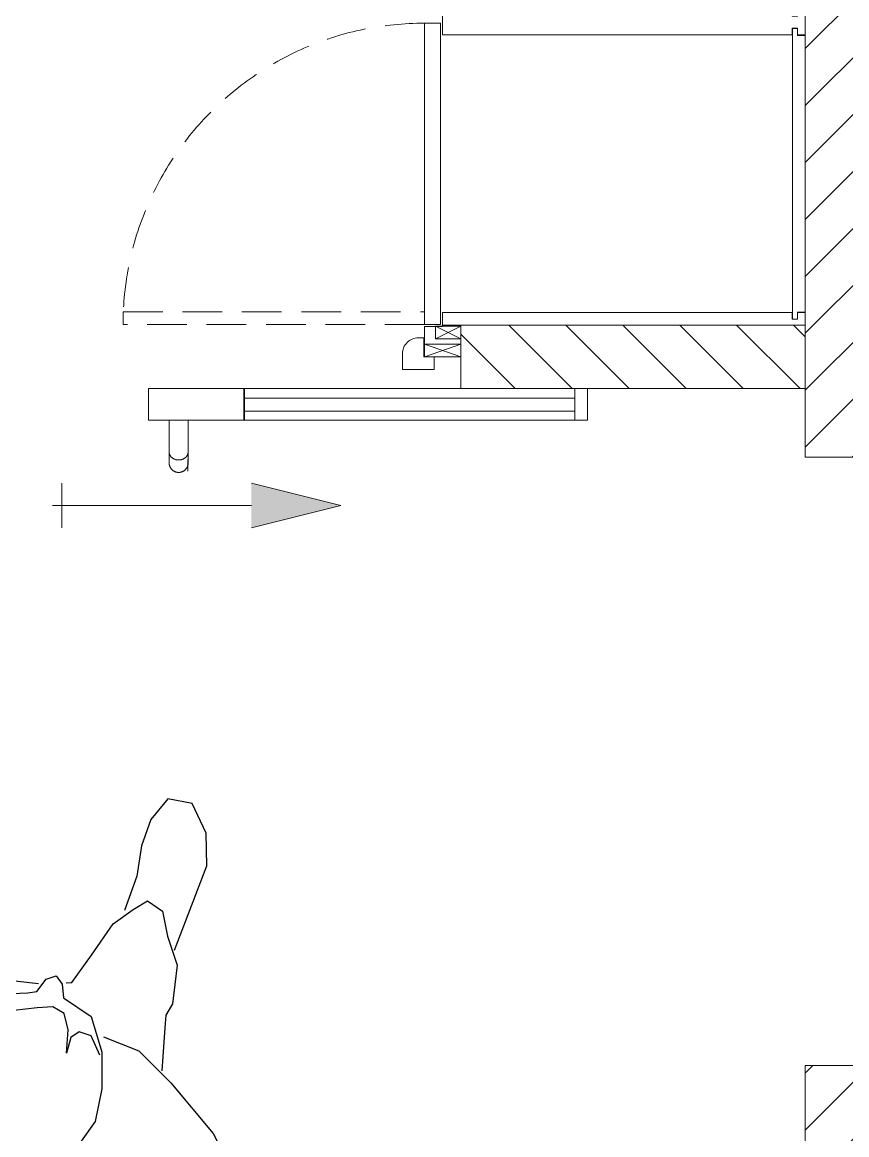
# Model space of a CAD drawing. Header units: millimetres. Extents: x -18512 to 101824, y -95768 to 52898.
# Drawn here: x 14554 to 15854, y -53502 to -51746 of the extents above; entities that cross this region are included whole.
import ezdxf

# ---------------------------------------------------------------- set-up
doc = ezdxf.new("R2010")
doc.units = ezdxf.units.MM
doc.header["$LTSCALE"] = 25
doc.linetypes.add('DASHED', pattern=[0.75, 0.5, -0.25])
doc.layers.get('0').update_dxf_attribs({"color": 254, "lineweight": 0})
for name, color, linetype, lineweight in [('_FW_FUR_FIXED', 62, 'Continuous', 0), ('A-DOOR', 31, 'Continuous', 18), ('A-DOOR-FRAM', 1, 'Continuous', 18), ('A-DOOR-GLAZ', 1, 'Continuous', 18), ('I-WALL', 2, 'Continuous', 9), ('X2$0$A-DETL-GENF', 92, 'Continuous', 9)]:
    doc.layers.add(name, color=color, linetype=linetype, lineweight=lineweight)
doc.layers.add('AR WALL HATCH', color=8, linetype='Continuous')
doc.layers.add('WD-PEOPLE', color=8, linetype='Continuous')

# ---------------------------------------------------------------- blocks, each defined once
blk = doc.blocks.new('A$C777636C6')
for points in [[(0.2125, 0.6175), (0.2142, 0.6672), (0.2039, 0.6878), (0.1799, 0.693), (0.1577, 0.6775), (0.1474, 0.6415)], [(0.3599, 0.3036), (0.4062, 0.3122), (0.4524, 0.3431), (0.5159, 0.3945), (0.5433, 0.4288), (0.5467, 0.494), (0.5673, 0.5214), (0.5638, 0.5643), (0.5844, 0.5798), (0.5964, 0.6175), (0.5896, 0.6244), (0.5758, 0.6072), (0.5793, 0.6432), (0.5707, 0.6501), (0.5604, 0.6192), (0.5587, 0.6604), (0.5484, 0.6655), (0.5416, 0.6244), (0.5381, 0.6535), (0.5279, 0.6535), (0.5193, 0.6141), (0.5073, 0.6106), (0.4953, 0.6244), (0.485, 0.6209), (0.4884, 0.6021), (0.509, 0.578), (0.485, 0.5832), (0.4679, 0.5712), (0.4524, 0.5437), (0.4336, 0.5232), (0.389, 0.5146), (0.3291, 0.5146), (0.2297, 0.5232), (0.1748, 0.5163), (0.1097, 0.4648), (0.048, 0.3894), (0.0514, 0.4031), (0.0137, 0.3911), (0, 0.3413), (0.0171, 0.2642), (0.0308, 0.2041), (0.0137, 0.1578), (0.0051, 0.1149), (0.0171, 0.1046), (0.0223, 0.1269), (0.0257, 0.0909), (0.0377, 0.0875), (0.0394, 0.0995), (0.0428, 0.0738), (0.0566, 0.0703), (0.0617, 0.0926), (0.0668, 0.0686), (0.0771, 0.0686), (0.0857, 0.1441), (0.096, 0.1338), (0.1131, 0.1132), (0.1251, 0.1218), (0.1097, 0.1647), (0.0805, 0.1938), (0.0823, 0.2127), (0.0908, 0.271), (0.1388, 0.271), (0.1988, 0.2607), (0.2683, 0.2547)], [(0.2279, 0.5643), (0.2177, 0.6038), (0.1988, 0.6347), (0.1782, 0.6587), (0.1525, 0.6432), (0.1371, 0.6055), (0.1337, 0.5455), (0.1234, 0.4786)], [(0.3736, 0.518), (0.3513, 0.5437), (0.3051, 0.5575), (0.2588, 0.5592), (0.2245, 0.5643), (0.1868, 0.5643), (0.1662, 0.5386)], [(0.509, 0.5763), (0.5364, 0.5746), (0.5621, 0.5643)], [(0.36, 0.3268), (0.3445, 0.3053), (0.3291, 0.3036), (0.3205, 0.3122), (0.3188, 0.3322), (0.3153, 0.3036), (0.3068, 0.2847), (0.2913, 0.2796), (0.2725, 0.2847), (0.2451, 0.2933), (0.2211, 0.3036), (0.2108, 0.3225)], [(0.3018, 0.2471), (0.3085, 0.2453), (0.3256, 0.2075), (0.3445, 0.1647), (0.365, 0.1424), (0.3805, 0.1286), (0.401, 0.1372), (0.413, 0.1664), (0.4319, 0.199), (0.4353, 0.247), (0.4302, 0.2624), (0.4319, 0.2779), (0.4387, 0.331)], [(0.0925, 0.271), (0.0634, 0.2779), (0.0411, 0.3139)], [(0.0291, 0.2093), (0.0463, 0.1955), (0.0754, 0.1938)], [(0.425, 0.1818), (0.4439, 0.072), (0.4353, 0.0326), (0.4113, 0), (0.3805, 0), (0.365, 0.0292), (0.3599, 0.0635), (0.3616, 0.1012), (0.3548, 0.1458)]]:
    blk.add_lwpolyline(points)
blk.add_lwpolyline([(0.2879, 0.2412), (0.297, 0.2498), (0.3021, 0.2659), (0.3399, 0.2819), (0.3616, 0.3225), (0.3702, 0.3671), (0.3702, 0.4082), (0.3472, 0.4592), (0.2964, 0.4775), (0.2343, 0.4654), (0.212, 0.4328), (0.2039, 0.3739), (0.2108, 0.3087), (0.2285, 0.2756), (0.2576, 0.2688), (0.2684, 0.2648), (0.2765, 0.2476)], close=True)
blk = doc.blocks.new('FP_15-GROUND FLOOR PLAN')
at = {"layer": 'A-DOOR'}
blk.add_line((755.4, 222), (755.4, 172), dxfattribs=at)
blk = doc.blocks.new('FP_16-GROUND FLOOR PLAN')
at = {"layer": 'A-DOOR'}
blk.add_line((785.4, 172), (785.4, 222), dxfattribs=at)
blk = doc.blocks.new('FP_17-GROUND FLOOR PLAN')
at = {"layer": 'A-DOOR'}
for p, q in [((755.9, 160.4), (755.9, 154.6)), ((755.9, 154.6), (755.9, 149.9)), ((755.9, 149.9), (755.9, 146.2)), ((755.9, 146.2), (755.9, 143.6)), ((755.9, 143.6), (755.9, 142))]:
    blk.add_line(p, q, dxfattribs=at)
at = {"layer": 'A-DOOR', "flags": 128}
for points in [[(755.4, 172), (755.4, 164.9), (755.4, 159.7), (755.4, 156.4), (755.4, 154.9), (755.4, 154.8)], [(755.4, 154.8), (755.4, 155.8), (755.4, 158.6), (755.4, 163.2), (755.4, 169.8), (755.4, 172)], [(770.4, 139.8), (769.8, 139.8), (769.2, 139.9), (768.6, 139.9), (768, 140), (767.4, 140.1), (766.8, 140.2), (766.2, 140.4), (765.7, 140.6), (765.1, 140.8), (764.5, 141), (764, 141.2), (763.5, 141.5), (762.9, 141.8), (762.4, 142.1), (761.9, 142.4), (761.4, 142.8), (761, 143.2), (760.5, 143.5), (760.1, 143.9), (759.6, 144.4), (759.2, 144.8), (758.8, 145.3), (758.5, 145.7), (758.1, 146.2), (757.8, 146.7), (757.5, 147.2), (757.2, 147.7), (756.9, 148.3), (756.6, 148.8), (756.4, 149.4), (756.2, 149.9), (756, 150.5), (755.9, 151.1), (755.7, 151.7), (755.6, 152.3), (755.5, 152.9), (755.5, 153.5), (755.4, 154.1), (755.4, 154.7), (755.4, 154.8)]]:
    blk.add_lwpolyline(points, dxfattribs=at)
blk = doc.blocks.new('FP_18-GROUND FLOOR PLAN')
at = {"layer": 'A-DOOR', "flags": 128}
for points in [[(785.4, 172), (785.4, 164.9), (785.4, 159.7), (785.4, 156.4), (785.4, 154.9), (785.4, 154.8)], [(785.4, 154.8), (785.4, 155.8), (785.4, 158.6), (785.4, 163.2), (785.4, 169.8), (785.4, 172)], [(785.4, 154.8), (785.4, 154.2), (785.3, 153.6), (785.3, 153), (785.2, 152.4), (785.1, 151.8), (785, 151.2), (784.8, 150.7), (784.6, 150.1), (784.4, 149.5), (784.2, 149), (784, 148.4), (783.7, 147.9), (783.4, 147.4), (783.1, 146.8), (782.8, 146.3), (782.4, 145.9), (782.1, 145.4), (781.7, 144.9), (781.3, 144.5), (780.8, 144.1), (780.4, 143.6), (779.9, 143.3), (779.5, 142.9), (779, 142.5), (778.5, 142.2), (778, 141.9), (777.5, 141.6), (776.9, 141.3), (776.4, 141.1), (775.8, 140.8), (775.3, 140.6), (774.7, 140.4), (774.1, 140.3), (773.5, 140.1), (772.9, 140), (772.3, 139.9), (771.7, 139.9), (771.2, 139.8), (770.6, 139.8), (770.4, 139.8)]]:
    blk.add_lwpolyline(points, dxfattribs=at)
blk = doc.blocks.new('FP_19-GROUND FLOOR PLAN')
at = {"layer": 'A-DOOR'}
blk.add_line((755.4, 222), (755.4, 172), dxfattribs=at)
blk = doc.blocks.new('FP_20-GROUND FLOOR PLAN')
at = {"layer": 'A-DOOR'}
blk.add_line((785.4, 172), (785.4, 222), dxfattribs=at)

msp = doc.modelspace()

# ---------------------------------------------------------------- hatches: boundary and pattern name
at = {"layer": 'AR WALL HATCH', "lineweight": 5, "ltscale": 25}
h = msp.add_hatch(dxfattribs=at)
h.set_pattern_fill('ANSI31', color=256, scale=20, style=0)
h.set_pattern_definition([(45, (15109.02, 35539.32), (-44.90128, 44.90128), [])])
h.paths.add_polyline_path([(15788.1, -52432.4), (15988.1, -52432.4), (15988.1, -50642.4), (15788.1, -50642.4)])
h.paths.add_polyline_path([(15988.1, -53392.4), (15788.1, -53392.4), (15788.1, -53674.4), (15988.1, -53674.4)])
h = msp.add_hatch(dxfattribs=at)
h.set_pattern_fill('ANSI31', color=256, scale=20, style=0)
h.set_pattern_definition([(135, (9411.8, 44025.98), (-44.90128, -44.90128), [])])
h.paths.add_polyline_path([(15788.1, -52324.4), (15788.1, -52224.4), (15245.1, -52224.4), (15245.1, -52324.4)])
at = {"layer": 'X2$0$A-DETL-GENF', "lineweight": 18}
msp.add_hatch(color=256, dxfattribs=at).paths.add_polyline_path([(14914.9, -52544.1), (15055.9, -52508.9), (14914.9, -52473.8), (14914.9, -52524.6)], flags=0)

# ---------------------------------------------------------------- linework, layer by layer
at = {"layer": '_FW_FUR_FIXED'}
for p, q in [((15245.1, -52245.7), (15205.1, -52225.7)), ((15205.1, -52245.7), (15245.1, -52225.7)), ((15245.1, -52274.4), (15188.1, -52254.4)), ((15188.1, -52274.4), (15245.1, -52254.4))]:
    msp.add_line(p, q, dxfattribs=at)
for points in [[(15788.1, -51726.4), (15788.1, -51766.4), (15776.3, -51766.4), (15776.3, -51755.9), (15767.8, -51755.9), (15767.8, -51766.4), (15216.1, -51766.4), (15216.1, -51726.4), (15767.8, -51726.4), (15767.8, -51736.9), (15776.3, -51736.9), (15776.3, -51726.4)], [(15188.1, -52223.4), (15188.1, -51747.9), (15213.1, -51747.9), (15213.1, -52223.4)], [(15188.1, -52223.4), (15188.1, -51747.9), (15213.1, -51747.9), (15213.1, -52223.4)], [(15768.1, -51756.4), (15768.1, -52214.9), (15776.1, -52214.9), (15776.1, -52203.9), (15788.1, -52203.9), (15788.1, -51767.4), (15776.1, -51767.4), (15776.1, -51756.4)], [(15788.1, -52224.4), (15788.1, -52204.4), (15776.3, -52204.4), (15776.3, -52214.9), (15767.8, -52214.9), (15767.8, -52204.4), (15216.1, -52204.4), (15216.1, -52224.4)], [(15216.1, -52226.4), (15188.1, -52226.4), (15188.1, -52254.4), (15245.1, -52254.4), (15245.1, -52226.4), (15245.1, -52224.4), (15216.1, -52224.4)], [(15205.1, -52245.7), (15245.1, -52245.7), (15245.1, -52225.7), (15205.1, -52225.7), (15205.1, -52245.7)], [(15188.1, -52274.4), (15188.1, -52254.4), (15245.1, -52254.4), (15245.1, -52274.4)]]:
    msp.add_lwpolyline(points, close=True, dxfattribs=at)
at = {"layer": '_FW_FUR_FIXED', "color": 9, "linetype": 'DASHED', "ltscale": 5}
msp.add_lwpolyline([(14712.6, -52203.4), (15188.1, -52203.4), (15188.1, -52223.4), (14712.6, -52223.4)], close=True, dxfattribs=at)
msp.add_lwpolyline([(14712.6, -52203.4), (15188.1, -52203.4), (15188.1, -52223.4), (14712.6, -52223.4)], close=True, dxfattribs=at)
at = {"layer": '_FW_FUR_FIXED'}
msp.add_lwpolyline([(15203.1, -52274.4), (15203.1, -52294.4), (15153.1, -52294.4), (15153.1, -52269.4, -0.414214), (15178.1, -52244.4), (15187.1, -52244.4), (15187.1, -52274.4)], format="xyb", close=True, dxfattribs=at)
at = {"layer": '_FW_FUR_FIXED', "color": 9, "linetype": 'DASHED', "ltscale": 5}
msp.add_arc((15188.1, -52223.4), 475.5, 90, 180, dxfattribs=at)
at = {"layer": 'A-DOOR', "lineweight": 18}
for p, q in [((14752.9, -52324.4), (15445.1, -52324.4)), ((14752.9, -52374.4), (14752.9, -52324.4)), ((14902.9, -52374.4), (14902.9, -52324.4)), ((15445.1, -52324.4), (15445.1, -52374.4)), ((15445.1, -52374.4), (14752.9, -52374.4))]:
    msp.add_line(p, q, dxfattribs=at)
at = {"layer": 'A-DOOR'}
for points, knots in [([(14800.2, -52437), (14799.2, -52436.9), (14797.7, -52436.8), (14795.7, -52436.4), (14794.4, -52436), (14793.1, -52435.5), (14791.9, -52434.9), (14791, -52434.3), (14790.3, -52433.9), (14789.8, -52433.5), (14789.3, -52433.1), (14788.8, -52432.6), (14788.1, -52431.9), (14787.4, -52431), (14786.8, -52430.1), (14786.3, -52429.2), (14785.9, -52428.3), (14785.6, -52427.3), (14785.4, -52426.3), (14785.2, -52425.4), (14785.2, -52424.4), (14785.2, -52423.5), (14785.3, -52422.9), (14785.4, -52422.7)], [0, 0, 0, 0, 0.0555556, 0.0833333, 0.1111111, 0.1388889, 0.1666667, 0.1944444, 0.2083333, 0.2222222, 0.2361111, 0.25, 0.2777778, 0.3055556, 0.3333333, 0.3611111, 0.3888889, 0.4166667, 0.4444444, 0.4722222, 0.5, 0.5277778, 0.5494412, 0.5494412, 0.5494412, 0.5494412]), ([(14815.1, -52422.7), (14815.1, -52422.9), (14815.2, -52423.5), (14815.2, -52424.4), (14815.2, -52425.4), (14815, -52426.3), (14814.8, -52427.3), (14814.5, -52428.3), (14814.2, -52429), (14813.9, -52429.7), (14813.5, -52430.3), (14813, -52431), (14812.3, -52431.9), (14811.6, -52432.6), (14811.1, -52433.1), (14810.6, -52433.5), (14810.1, -52433.9), (14809.4, -52434.3), (14808.5, -52434.9), (14807.3, -52435.5), (14806.2, -52435.9), (14805.4, -52436.2), (14804.4, -52436.4), (14802.8, -52436.8), (14801.2, -52436.9), (14800.2, -52437)], [0.450595, 0.450595, 0.450595, 0.450595, 0.4722222, 0.5, 0.5277778, 0.5555556, 0.5833333, 0.6111111, 0.6388889, 0.6527778, 0.6666667, 0.6944444, 0.7222222, 0.75, 0.7638889, 0.7777778, 0.7916667, 0.8055556, 0.8333333, 0.8611111, 0.8888889, 0.9027778, 0.9166667, 0.9444444, 1, 1, 1, 1]), ([(14815.2, -52423.6), (14815.2, -52423.7), (14815.2, -52424), (14815.2, -52424.2), (14815.2, -52424.4)], [-0.52158449, -0.52158449, -0.52158449, -0.52158449, -0.515625, -0.5, -0.5, -0.5, -0.5])]:
    msp.add_open_spline(points, degree=3, knots=knots, dxfattribs=at)
msp.add_open_spline([(14785.2, -52424.4), (14785.2, -52424.2), (14785.2, -52423.9), (14785.2, -52423.6)], degree=3, dxfattribs=at)
at = {"layer": 'A-DOOR-FRAM'}
for p, q in [((14904, -52324.4), (14752.9, -52324.4)), ((14904, -52324.4), (14904, -52374.4)), ((15425.1, -52324.4), (15425.1, -52374.4)), ((15445.1, -52324.4), (15425.1, -52324.4)), ((15445.1, -52324.4), (15445.1, -52374.4)), ((14904, -52374.4), (14752.9, -52374.4)), ((15445.1, -52374.4), (15425.1, -52374.4))]:
    msp.add_line(p, q, dxfattribs=at)
at = {"layer": 'A-DOOR-GLAZ'}
for p, q in [((15425.1, -52324.4), (14904, -52324.4)), ((15425.1, -52339.4), (14904, -52339.4)), ((15425.1, -52360.1), (14904, -52360.1)), ((15425.1, -52374.4), (14904, -52374.4))]:
    msp.add_line(p, q, dxfattribs=at)
at = {"layer": 'I-WALL'}
for p, q in [((15788.1, -50642.4), (15788.1, -52432.4)), ((15788.1, -50642.4, 0), (15788.1, -52224.4, 0)), ((15788.1, -52224.4), (15245.1, -52224.4)), ((15245.1, -52224.4), (15245.1, -52324.4)), ((15788.1, -52324.4), (15245.1, -52324.4)), ((15788.1, -52432.4, 0), (15988, -52432.4, 0)), ((15788.1, -53392.4), (15788.1, -53524.4)), ((15788.1, -53392.4, 0), (15988, -53392.4, 0))]:
    msp.add_line(p, q, dxfattribs=at)
at = {"layer": 'X2$0$A-DETL-GENF'}
for p, q in [((14616.2, -52544.1), (14616.2, -52473.8)), ((14914.9, -52473.8), (15055.9, -52508.9)), ((14601.5, -52508.9), (14914.9, -52508.9)), ((15055.9, -52508.9), (14914.9, -52544.1))]:
    msp.add_line(p, q, dxfattribs=at)

# ---------------------------------------------------------------- block references
at = {"layer": 'A-DOOR', "xscale": -1}
for name in ['FP_16-GROUND FLOOR PLAN', 'FP_20-GROUND FLOOR PLAN', 'FP_15-GROUND FLOOR PLAN', 'FP_19-GROUND FLOOR PLAN', 'FP_18-GROUND FLOOR PLAN', 'FP_17-GROUND FLOOR PLAN']:
    msp.add_blockref(name, (15570.6, -52596.4), dxfattribs=at)
at = {"layer": 'WD-PEOPLE', "xscale": -1278.142310049473, "yscale": 1278.142310049473, "zscale": 1278.142310049473, "rotation": 168.773356987322}
msp.add_blockref('A$C777636C6', (14306.1, -52876.8), dxfattribs=at)

doc.saveas('drawing.dxf')
